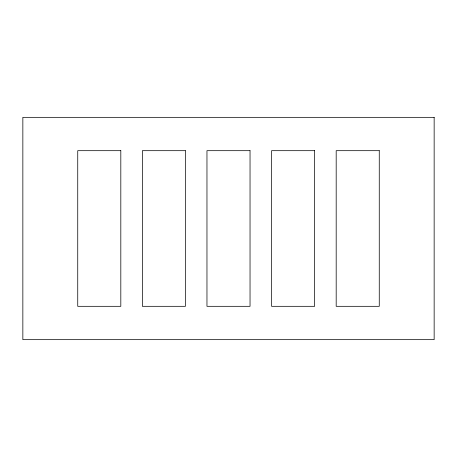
<?xml version="1.0" encoding="UTF-8"?>
<svg xmlns="http://www.w3.org/2000/svg" width="457" height="457" viewBox="0 0 457 457"><rect width="100%" height="100%" fill="white"/><g stroke="black" fill="none" stroke-linecap="round" stroke-linejoin="round"><path stroke-width="0.69" d="M434.15 117.34L22.85 117.34L22.85 339.66L434.15 339.66L434.15 117.34M120.814 150.684L77.736 150.684L77.736 306.316L120.814 306.316L120.814 150.684M185.422 150.684L142.35 150.684L142.35 306.316L185.422 306.316L185.422 150.684M250.036 150.684L206.964 150.684L206.964 306.316L250.036 306.316L250.036 150.684M314.65 150.684L271.578 150.684L271.578 306.316L314.65 306.316L314.65 150.684M379.264 150.684L336.186 150.684L336.186 306.316L379.264 306.316L379.264 150.684"/></g></svg>
